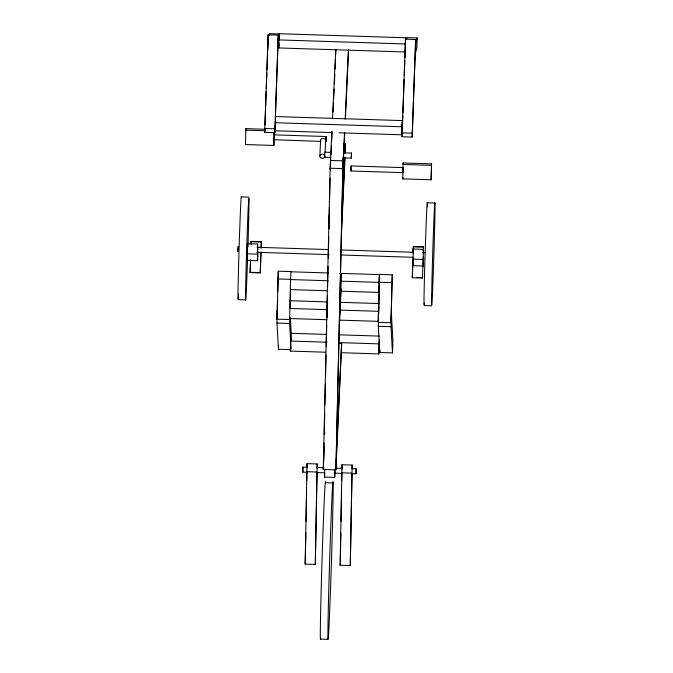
<?xml version="1.0" encoding="UTF-8"?>
<svg xmlns="http://www.w3.org/2000/svg" width="673" height="673" viewBox="0 0 673 673"><rect width="100%" height="100%" fill="white"/><g stroke="black" fill="none" stroke-linecap="round" stroke-linejoin="round"><path stroke-width="1.01" d="M275.072 125.397L274.811 132.682L264.674 132.362L268.132 34.794L278.269 35.114L275.383 117.068M268.132 34.794L267.652 51.148M274.811 132.682L278.269 35.114M415.485 46.487L412.154 137.065L402.017 136.745L405.474 39.177L415.611 39.497L415.594 43.366M405.474 39.177L404.927 57.617M412.154 137.065L415.611 39.497M265.137 129.266L245.881 128.652L245.477 144.552L273.861 145.461L274.163 134.869L326.119 136.526L325.959 141.557L326.111 136.526M330.847 157.448L324.706 157.255L324.714 156.287M324.731 155.707L324.866 152.224L331.007 152.418M317.025 472.362L315.309 564.42L305.172 564.1L307.031 463.638L317.168 463.958L317.101 468.164M305.879 532.94L305.172 564.1M306.072 521.39L306.543 493.04M306.753 480.438L306.896 472.042M306.964 467.836L307.031 463.638M315.309 564.42L317.168 463.958M351.996 473.481L350.28 565.539L340.143 565.211L342.002 464.757L352.139 465.077L352.088 468.231M340.866 533.008L340.302 561.189M341.06 521.457L341.548 492.056M341.741 480.505L341.859 473.153M341.934 468.955L342.002 464.757M350.28 565.539L352.139 465.077M402.9 172.641L403.068 167.619L351.113 165.962L350.953 170.984L402.908 172.641M273.861 145.461L274.172 132.076M274.147 134.701L274.189 132.64M331.621 132.564L275.072 130.764L275.551 116.547L402.252 120.593L401.781 134.802L338.948 132.8M405.483 49.987L405.432 51.998L278.731 47.951L278.916 39.917L279.202 33.734L405.912 37.781L405.861 39.791M279.068 39.766L279.202 33.734M289.743 317.589L289.659 319.524L276.982 319.12L278.269 271.185L290.938 271.589L290.568 279.556L328.029 280.75M277.613 300.023L276.982 319.12M277.798 291.779L278.269 271.185M289.659 319.524L290.576 279.354L277.907 278.95M290.256 301.462L290.543 289.096M325.774 352.223L290.399 351.087L290.719 339.108M330.292 169.933L330.51 160.46L343.18 160.864L335.92 469.897L323.25 469.493L330.149 168.208L331.89 131.185M324.041 442.868L323.52 463.697M324.235 434.472L324.714 413.474M324.908 405.079L325.387 384.081M325.581 375.685L326.06 354.688M326.254 346.292L326.733 325.295M326.927 316.941L327.406 295.901M327.6 287.506L328.079 266.508M328.273 258.112L328.752 237.115M328.946 228.795L329.425 207.721M329.619 199.326L330.098 178.328M334.961 471.209L334.666 477.393L324.529 477.073L324.714 469.039M335.751 54.505L335.869 49.457M334.666 477.393L334.851 469.359M335.92 469.897L342.818 168.612L344.509 132.64M343.163 157.381L343.045 162.403L343.238 158.281M345.241 152.948L345.442 143.854L343.499 143.795M338.696 343.44L341.623 343.533L336.29 461.804M348.538 49.861L345.417 118.684M340.218 302.303L378.714 303.531L378.117 321.349L339.621 320.121M339.84 273.347L379.379 274.609L378.781 292.419L341.32 291.224M392.3 274.82L391.938 282.593L379.269 282.189L379.631 274.416L392.3 274.82L391.021 322.762L378.344 322.359L379.328 276.62M378.739 313.559L378.899 306.35M378.949 304.289L379.236 291.931M379.421 283.686L379.589 276.477M341.379 352.719L378.84 353.914L379.252 339.983M379.294 342.128L378.84 353.914M391.021 322.762L391.938 282.593M402.21 122.595L401.974 130.688M402.757 178.867L403.161 162.967L431.544 163.876L431.141 179.775L402.757 178.867L402.833 177.378M431.141 179.775L431.544 163.876M267.795 48.33L268.115 38.201M269.385 35.677L269.452 33.65L279.589 33.97L278.252 38.529L277.932 48.649L279.001 45.007M279.43 39.034L279.522 35.997M405.407 52.275L405.499 49.238M417.193 37.924L416.873 48.052L415.535 52.603L415.855 42.475L417.193 37.924L407.056 37.595L406.517 39.421M261.031 252.013L260.249 272.91L250.112 272.59L250.507 260.224M251.029 243.744L251.222 241.388L261.36 241.708L261.166 247.891M250.112 272.59L250.634 259.929M251.122 244.476L251.222 241.388M260.249 272.91L260.905 252.308M261.031 248.186L261.36 241.708M416.478 277.596L422.56 277.789L412.297 277.764L412.877 259.223M413.079 253.04L413.399 246.562L423.536 246.89L423.342 253.065M412.877 263.042L412.297 277.764M413.205 252.745L413.399 246.562M422.434 278.092L423.208 257.187M257.902 251.601L257.591 260.712L247.454 260.392L247.412 243.719L257.549 244.038L257.877 249.658M247.454 260.392L247.521 258.365M257.591 260.712L257.549 244.038M291.14 349.666L278.471 349.262L276.948 323.057L277.369 310.43L277.613 314.619M278.471 349.262L278.597 345.375M291.081 348.622L289.617 323.461L289.811 317.631M291.468 339.949L290.467 318.169M392.502 352.904L390.979 326.699L391.4 314.064L392.923 340.269L392.502 352.904L379.833 352.501L378.31 326.296L378.504 320.466M379.833 352.501L379.9 350.557M423.595 257.902L423.317 266.003L413.18 265.675L413.146 249.01L423.275 249.33L423.494 253.073M413.18 265.675L413.289 262.647M423.317 266.003L423.275 249.33M351.415 155.917L351.314 158.096L343.121 157.835M351.373 155.261L351.466 153.074L343.28 152.813M264.674 132.362L264.826 128.198M264.943 125.069L265.515 109.455M265.625 106.334L266.163 91.755M266.281 88.634L266.853 73.012M266.971 69.891L267.501 55.312M402.017 136.745L402.092 134.659M402.244 130.495L402.513 123.209M402.589 121.132L402.782 115.924M402.9 112.795L403.472 97.181M403.59 94.06L404.12 79.481M404.271 75.317L404.81 60.738M351.012 170.008L351.121 165.953M340.143 565.211L340.218 563.2M245.881 128.652L245.813 130.141L265.069 130.755M245.477 144.552L245.552 143.055M278.731 47.951L278.975 42.803M275.072 130.764L275.316 125.607M290.399 351.087L290.627 346.233M319.868 155.917L320.626 140.102M325.067 152.653L325.639 140.792M332.479 118.641L335.734 49.634M330.325 169.512L330.771 160.107M331.015 154.874L331.461 145.469M331.663 141.288L332.1 131.874M333.042 112.012L333.48 102.599M333.682 98.418L334.128 89.004M334.372 83.78L334.817 74.375M335.061 69.142L335.507 59.737M329.131 220.719L329.425 214.451M328.996 228.727L329.442 219.331M326.977 314.922L327.415 305.508M327.086 317.698L327.431 310.379M323.848 451.297L324.05 447.099M324.647 434.497L324.739 432.394M323.25 469.493L323.385 466.591M323.62 461.4L324.066 451.945M324.529 477.073L324.723 472.951M345.156 119.045L348.404 50.038M342.952 170.967L344.727 133.321M341.8 221.123L344.803 157.432M345.005 153.251L345.442 143.854M341.573 231.218L345.013 158.13M339.646 315.326L341.615 273.507M339.411 325.421L341.135 288.835M336.517 451.709L341.623 343.533M378.344 322.359L378.436 320.415M405.811 39.842L405.912 37.781M403.161 162.967L403.093 164.464L431.469 165.365M324.832 152.729L324.866 152.224M350.995 170.479L350.961 170.984M274.02 139.723L320.76 141.389M307.132 467.23L302.951 467.096L302.833 469.947L302.783 472.126L306.972 472.253M302.791 472.126L302.951 467.096M351.987 468.66L356.168 468.795L356 473.826M268.914 35.467L269.452 33.65M423.536 246.89L413.272 246.865M278.916 39.917L405.617 43.964M275.257 122.73L401.966 126.768M264.682 128.493L274.82 128.821M402.033 132.875L412.17 133.204M330.149 168.208L342.818 168.612M248.968 197.113L241.371 196.878A51.468 0.606 -88.2 0 0 238.764 259.046A51.468 0.606 -88.2 0 0 238.511 294.042M427.372 202.809L434.968 203.053A51.468 0.606 -88.2 0 1 432.916 282.366A51.468 0.606 -88.2 0 1 432.016 277.873A51.468 0.606 -88.2 0 1 434.968 203.053M251.088 241.683L261.225 242.011M257.002 247.277L328.264 249.557M340.824 249.961L413.138 252.266M422.56 252.568L425.715 252.661M256.842 252.308L329.147 254.613M340.664 254.983L412.978 257.288M247.075 253.839L257.212 254.158M412.801 259.13L422.938 259.45M290.938 271.791L328.39 272.986M250.247 272.287L260.384 272.615M340.513 281.154L379.008 282.382M290.341 289.6L327.793 290.795M327.734 301.908L290.273 300.713L289.912 308.478L327.364 309.673M238.032 299.636L245.628 299.872M424.032 305.567L431.629 305.811M339.848 310.076L378.344 311.305M289.676 318.522L327.137 319.717M276.948 323.057L289.617 323.461M378.31 326.296L390.979 326.699M290.997 333.278L326.371 334.405M338.856 334.809L379.437 336.105M290.627 341.051L327.044 342.212M338.494 342.574L379.067 343.869M316.512 467.533L323.822 467.76M335.297 468.13L342.607 468.366M306.703 471.689L316.84 472.009M341.674 472.808L351.811 473.127M316.352 472.555L324.706 472.825M334.086 473.119L342.448 473.388M351.828 473.691L356.009 473.817L356.168 468.795M333.16 483.004A78.859 0.925 -88.2 0 0 328.727 591.584A78.859 0.925 -88.2 0 0 329.762 608.939A78.859 0.925 -88.2 0 0 333.16 483.004L325.564 482.76A78.859 0.925 -88.2 0 0 321.904 564.63A78.859 0.925 -88.2 0 0 320.701 637.827M320.34 639.106L327.936 639.35M413.146 249.01L413.357 252.754M247.412 243.719L247.58 246.528M351.474 153.074L351.306 158.105M424.327 303.086A51.468 0.606 -88.2 0 1 425.168 252.047A51.468 0.606 -88.2 0 1 427.448 206.796M247.58 258.289A51.468 0.606 -88.2 0 1 245.628 289.718A51.468 0.606 -88.2 0 1 248.48 202.859A51.468 0.606 -88.2 0 1 247.95 246.957M320.617 140.632A2.532 2.036 2.7 0 1 323.511 138.436A2.532 2.036 2.7 0 1 325.454 141.296M237.981 251.206L237.973 251.702L238.141 246.68L237.981 251.206M320.794 157.827A2.532 2.036 2.7 0 0 324.882 156.607A2.532 2.036 2.7 0 0 321.45 154.353A2.532 2.036 2.7 0 0 320.794 157.827"/></g></svg>
